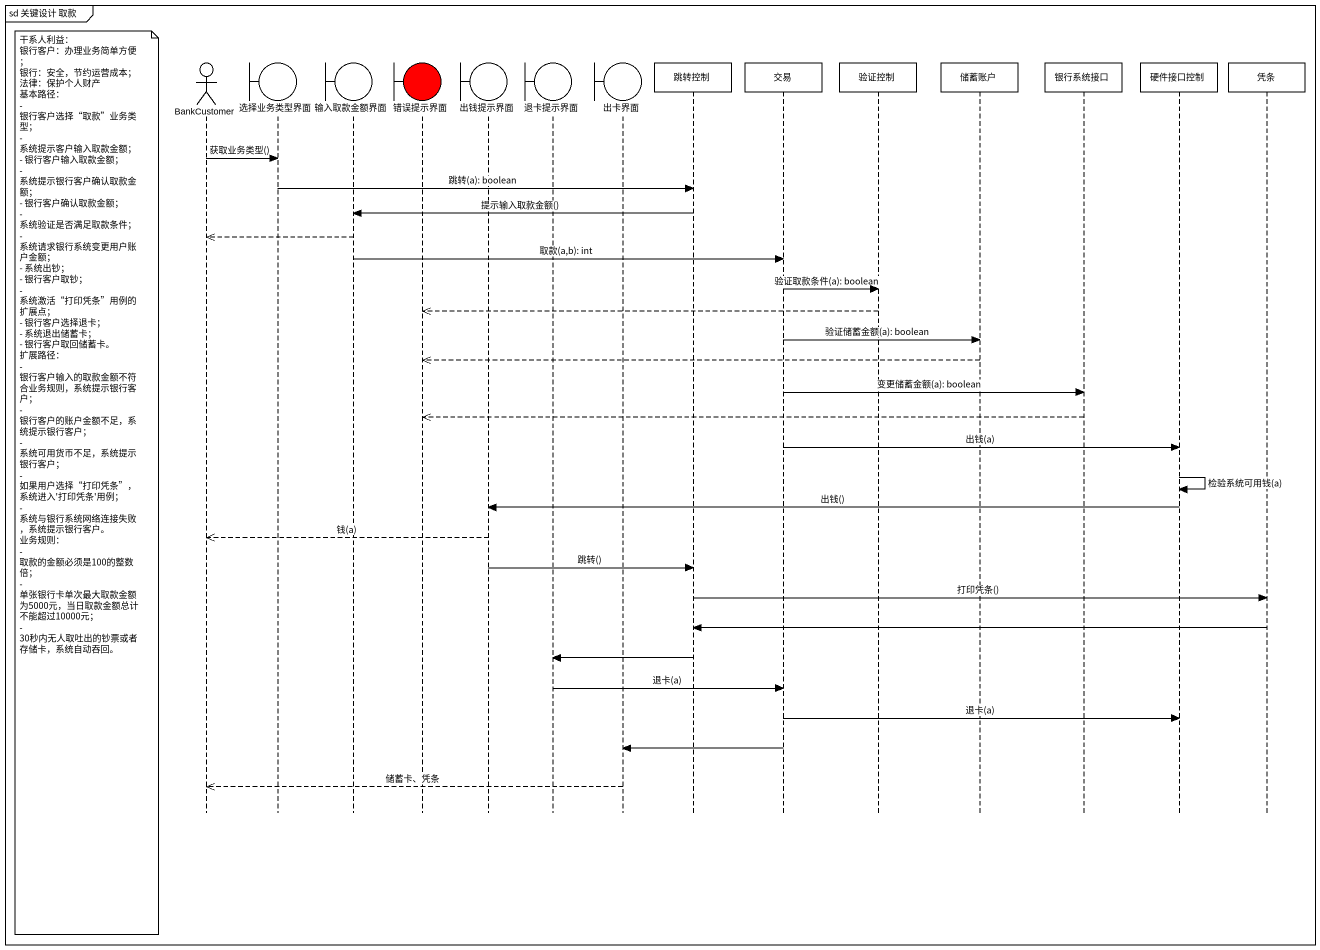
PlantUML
@startuml
mainframe sd 关键设计 取款
hide footbox
actor BankCustomer
boundary 选择业务类型界面
boundary 输入取款金额界面
boundary 错误提示界面 #FF0000
boundary 出钱提示界面
boundary 退卡提示界面
boundary 出卡界面
participant 跳转控制
participant 交易
participant 验证控制
participant 储蓄账户
participant 银行系统接口
participant 硬件接口控制
participant 凭条

BankCustomer -> 选择业务类型界面 : 获取业务类型()
选择业务类型界面 -> 跳转控制 : 跳转(a): boolean
跳转控制 -> 输入取款金额界面 : 提示输入取款金额()
输入取款金额界面 -->> BankCustomer
输入取款金额界面 -> 交易 : 取款(a,b): int
交易 -> 验证控制 : 验证取款条件(a): boolean
验证控制 -->> 错误提示界面
交易 -> 储蓄账户 : 验证储蓄金额(a): boolean
储蓄账户 -->> 错误提示界面
交易 -> 银行系统接口 : 变更储蓄金额(a): boolean
银行系统接口 -->> 错误提示界面
交易 -> 硬件接口控制 : 出钱(a)
硬件接口控制 -> 硬件接口控制 : 检验系统可用钱(a)
note left of BankCustomer
  干系人利益：
  银行客户：办理业务简单方便；
  银行：安全，节约运营成本；
  法律：保护个人财产
  基本路径：
  - 银行客户选择“取款”业务类型；
  - 系统提示客户输入取款金额；
  - 银行客户输入取款金额；
  - 系统提示银行客户确认取款金额；
  - 银行客户确认取款金额；
  - 系统验证是否满足取款条件；
  - 系统请求银行系统变更用户账户金额；
  - 系统出钞；
  - 银行客户取钞；
  - 系统激活“打印凭条”用例的扩展点；
  - 银行客户选择退卡；
  - 系统退出储蓄卡；
  - 银行客户取回储蓄卡。
  扩展路径：
  - 银行客户输入的取款金额不符合业务规则，系统提示银行客户；
  - 银行客户的账户金额不足，系统提示银行客户；
  - 系统可用货币不足，系统提示银行客户；
  - 如果用户选择“打印凭条”，系统进入'打印凭条'用例；
  - 系统与银行系统网络连接失败，系统提示银行客户。
  业务规则：
  - 取款的金额必须是100的整数倍；
  - 单张银行卡单次最大取款金额为5000元，当日取款金额总计不能超过10000元；
  - 30秒内无人取吐出的钞票或者存储卡，系统自动吞回。
end note
硬件接口控制 -> 出钱提示界面 : 出钱()
出钱提示界面 -->> BankCustomer : 钱(a)
出钱提示界面 -> 跳转控制 : 跳转()
跳转控制 -> 凭条 : 打印凭条()
凭条 -> 跳转控制
跳转控制 -> 退卡提示界面
退卡提示界面 -> 交易 : 退卡(a)
交易 -> 硬件接口控制 : 退卡(a)
交易 -> 出卡界面
出卡界面 -->> BankCustomer : 储蓄卡、凭条
@enduml
